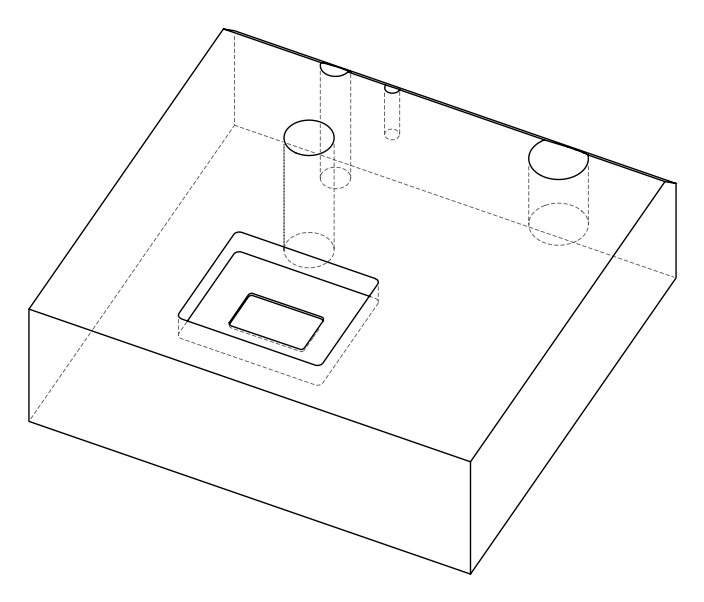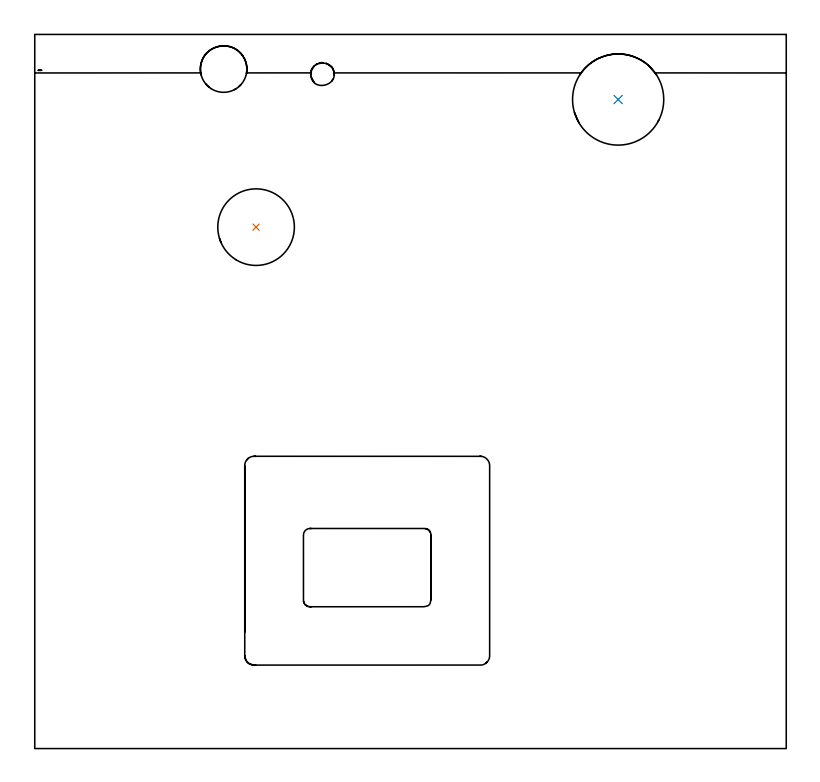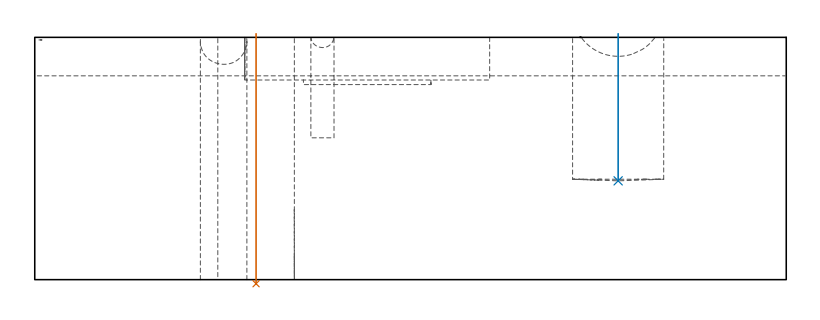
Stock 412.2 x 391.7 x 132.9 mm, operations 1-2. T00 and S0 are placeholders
(PLAN: 11 operations, 10 tool changes, 73.8 min)
(1 INDEXABLE_INSERT_DRILL_THROUGH_HOLE_FROM_SOLID | STEP1HOLE_1 | NXT0302_036 | 0.55 min | 184043 mm3)
(2 INDEXABLE_INSERT_DRILL_BLIND_HOLE_FROM_SOLID | STEP1POCKET | NXT0302_038 | 0.32 min | 153317 mm3)
(3 AREA_MILL | FG_CHAMFER_SURFACE | UGT0205_001 | 25.47 min | 90360 mm3)
(4 MILL_RECTANGULAR_POCKET | POCKET_RECTANGULAR_STRAIGHT | NXT0201_010 | Follow Part, ap 2.5, ae 75% | 41.91 min | 359378 mm3)
(5 MILL_RECTANGULAR_POCKET_1 | POCKET_RECTANGULAR_STRAIGHT_1 | NXT0201_008 | Follow Part, ap 1.5, ae 75% | 2.81 min | 7436 mm3)
(6 MILL_BLIND_HOLE_FROM_SOLID_MATERIAL | STEP1POCKET_1 | NXT0201_010 | Spiral | 0.94 min | 6872 mm3)
(7 SPOT_DRILL | STEP1HOLE | NXT0321_9005460120000 | 0.05 min | 130 mm3)
(8 DRILL_BLIND_HOLE_INTO_CENTER | STEP1HOLE | NXT0301_038 | 0.05 min | 261 mm3)
(9 GUN_DRILL_THROUGH_HOLE | STEP1HOLE | UGT0307_002 | 0.6 min | 3438 mm3)
(10 SPADE_DRILL_TO_ENLARGE_THROUGH_HOLE | STEP1HOLE | UGT0306_007 | 0.56 min | 24054 mm3)
(11 DRILL_TO_ENLARGE_THROUGH_HOLE | STEP1HOLE | UGT0301_386 | 0.58 min | 38109 mm3)
(TOOL NXT0302_036 | Index. Insert Drill 42mm [880-D4200L50-05] | D42 PA176 FL210 Z2)
(TOOL NXT0302_038 | Index. Insert Drill 50mm [880-D5000L50-04] | D50 PA176 FL200 Z2)
(TOOL UGT0205_001 | Chamfer Mill 20 x 3 x 45 deg. | D20 FL50 Z2)
(TOOL NXT0201_010 | ENDMILL 10mm [2P460-1000-NA 1630] | D10 FL30 Z6)
(TOOL NXT0201_008 | ENDMILL 6mm [2P460-0600-NA 1630] | D6 FL26 Z6)
(TOOL NXT0321_9005460120000 | NC Spot Drill, 142deg, 12mm, Carbide, Uncoated | D12 PA142 FL30 Z2)
(TOOL NXT0301_038 | Carbide Drill 6.7mm [860.1-0670-034A1-MM 2214] | D6.7 PA140 FL53 Z2)
(TOOL UGT0307_002 | Gun Drill 6 mm | D6 PA130 FL24 Z1)
(TOOL UGT0306_007 | Spade Drill 16.5mm | D16.5 PA132 FL10 Z2)
(TOOL UGT0301_386 | Twist Drill 25.5 mm | D25.5 PA118 FL165 Z2)
(OP 1 INDEXABLE_INSERT_DRILL_THROUGH_HOLE_FROM_SOLID)
G17 G21 G94 G90
T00 M6
G54
G17 G0 G90 X121.4 Y286. S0 M3
G43 Z142.9 H1
G94 G81 G98 Z-2.233 F250. R134.9
G80
M5
M2
(OP 2 INDEXABLE_INSERT_DRILL_BLIND_HOLE_FROM_SOLID)
G17 G21 G94 G90
T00 M6
G54
G17 G0 G90 X320. Y356. S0 M3
G43 Z142.9 H1
G94 G81 G98 Z54.2 F250. R134.9
G80
M5
M2
